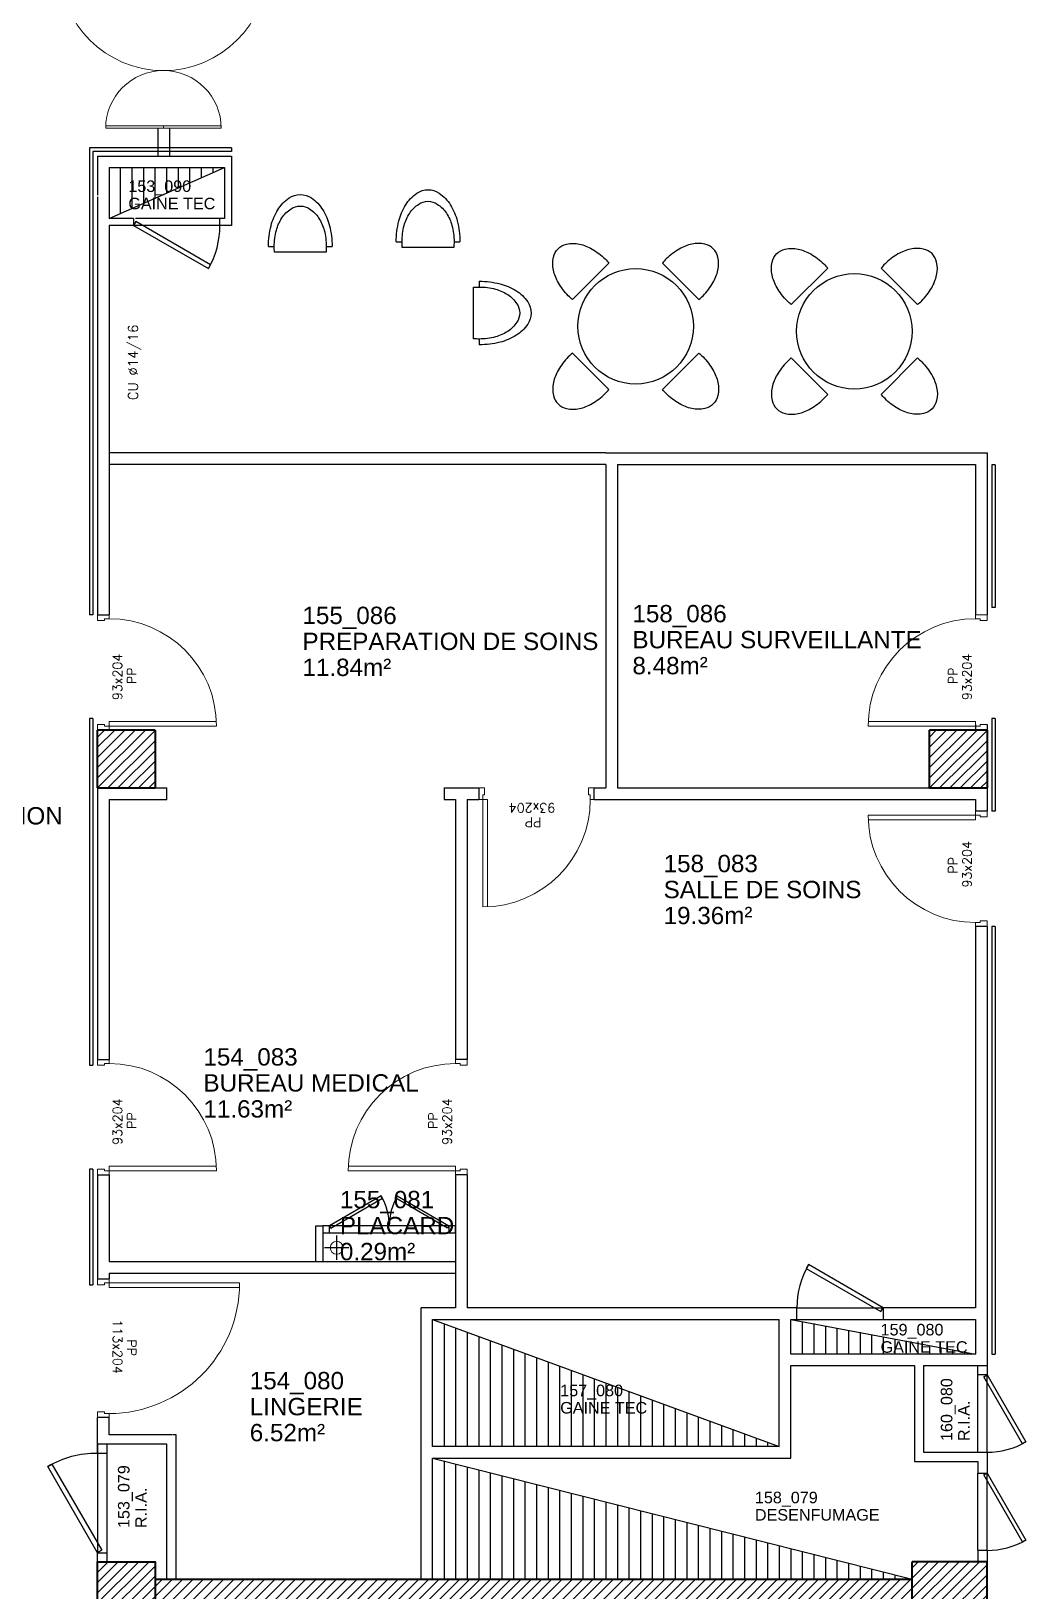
# Model space of a CAD drawing. Header units: metres. Extents: x 143.8 to 210.8, y 45.3 to 115.9.
# Drawn here: x 151.78 to 160.38, y 78.15 to 91.65 of the extents above; entities that cross this region are included whole.
import ezdxf
from ezdxf.enums import TextEntityAlignment as Align

# ---------------------------------------------------------------- set-up
doc = ezdxf.new("R2010")
doc.units = ezdxf.units.M
doc.header["$LTSCALE"] = 0.6
doc.header["$MEASUREMENT"] = 0
doc.linetypes.add('CACHÉ', pattern=[0.25, 0.125, -0.125])
doc.linetypes.add('CONTINU', pattern=[0])
doc.layers.get('0').update_dxf_attribs({"linetype": 'CONTINUOUS'})
for name, color, linetype in [('009 main courant', 181, 'CONTINUOUS'), ('100 tx_rep_local', 7, 'CONTINUOUS'), ('A_AGENC', 204, 'CONTINUOUS'), ('A_EQMP', 142, 'CONTINUOUS'), ('A_Etiqu_Gaine', 8, 'CONTINUOUS'), ('A_Etiqu_Gaine_code', 8, 'CONTINUOUS'), ('A_Etiqu_Local', 8, 'CONTINUOUS'), ('A_HACH_STRUC', 7, 'CONTINUOUS'), ('A_MUR_CLOIS', 8, 'CONTINU'), ('A_MURS_CLOI', 7, 'CONTINUOUS'), ('Logo', 7, 'CONTINU')]:
    doc.layers.add(name, color=color, linetype=linetype)
for name, color, linetype, lineweight in [('A_MURS_STRU', 7, 'CONTINU', 40), ('A_PORT', 8, 'CONTINUOUS', 0), ('A_PORTE', 8, 'CONTINU', 0), ('A_SANI', 5, 'CONTINU', 0)]:
    doc.layers.add(name, color=color, linetype=linetype, lineweight=lineweight)
doc.styles.add('Attribut', font='arial.ttf')
doc.styles.add('ROMANS8', font='romans8', dxfattribs={"height": 10})

# ---------------------------------------------------------------- blocks, each defined once
blk = doc.blocks.new('table4C')
at = {"layer": 'A_EQMP'}
for points in [[(-0.231, 0.546), (-0.546, 0.231, -0.023076), (-0.583, 0.265, -0.065152), (-0.669, 0.377, -0.077931), (-0.712, 0.487, -0.107177), (-0.712, 0.598, -0.14408), (-0.672, 0.672, -0.14408), (-0.598, 0.712, -0.107177), (-0.487, 0.712, -0.077931), (-0.377, 0.669, -0.065152), (-0.265, 0.583, -0.023076)], [(0.231, 0.546), (0.546, 0.231, 0.023076), (0.583, 0.265, 0.065152), (0.669, 0.377, 0.077931), (0.712, 0.487, 0.107177), (0.712, 0.598, 0.14408), (0.672, 0.672, 0.14408), (0.598, 0.712, 0.107177), (0.487, 0.712, 0.077931), (0.377, 0.669, 0.065152), (0.265, 0.583, 0.023076)], [(-0.231, -0.546), (-0.546, -0.231, 0.023076), (-0.583, -0.265, 0.065152), (-0.669, -0.377, 0.077931), (-0.712, -0.487, 0.107177), (-0.712, -0.598, 0.14408), (-0.672, -0.672, 0.14408), (-0.598, -0.712, 0.107177), (-0.487, -0.712, 0.077931), (-0.377, -0.669, 0.065152), (-0.265, -0.583, 0.023076)], [(0.231, -0.546), (0.546, -0.231, -0.023076), (0.583, -0.265, -0.065152), (0.669, -0.377, -0.077931), (0.712, -0.487, -0.107177), (0.712, -0.598, -0.14408), (0.672, -0.672, -0.14408), (0.598, -0.712, -0.107177), (0.487, -0.712, -0.077931), (0.377, -0.669, -0.065152), (0.265, -0.583, -0.023076)]]:
    blk.add_lwpolyline(points, format="xyb", close=True, dxfattribs=at)
blk.add_circle((0, 0), 0.5, dxfattribs=at)
blk = doc.blocks.new('VPSIEGE')
at = {"layer": 'A_EQMP'}
blk.add_line((0.223, 0), (-0.223, 0), dxfattribs=at)
for points in [[(-0.275, 0.05, -0.06206), (-0.253, 0.23, -0.075298), (-0.194, 0.368, -0.107049), (-0.097, 0.47, -0.150029), (0, 0.5, -0.150029), (0.097, 0.47, -0.107049), (0.194, 0.368, -0.075298), (0.253, 0.23, -0.06206), (0.275, 0.05, -0.06206)], [(-0.223, 0, -0.023076), (-0.225, 0.05, -0.065152), (-0.207, 0.19, -0.077931), (-0.159, 0.297, -0.107177), (-0.08, 0.376, -0.14408), (0, 0.4, -0.14408), (0.08, 0.376, -0.107177), (0.159, 0.297, -0.077931), (0.207, 0.19, -0.065152), (0.225, 0.05, -0.023076), (0.223, 0, -0.077931)]]:
    blk.add_lwpolyline(points, format="xyb", dxfattribs=at)
for points in [[(-0.275, 0.05), (-0.225, 0.05)], [(0.225, 0.05), (0.275, 0.05)]]:
    blk.add_lwpolyline(points, dxfattribs=at)
blk = doc.blocks.new('A_Etiqu_Local')
at = {"style": 'Attribut', "flags": 1}
for tag, p in [('CODE_HOPITAL', (-0.446, 1.632)), ('CODE_SITE', (-0.446, 1.407)), ('CODE_BATIMENT', (-0.446, 1.182)), ('CODE_SECTEUR', (-0.446, 0.957)), ('CODE_ETAGE', (-0.446, 0.732)), ('NOM_NORMALISE', (-0.446, -0.843)), ('SECTEUR_ACTIVITE', (-0.446, -1.068)), ('SOUS_SECTEUR_ACTIVITE', (-0.446, -1.293)), ('VOLUME', (-0.446, -1.518)), ('SERVICE', (-0.446, -1.743)), ('CODE_UG', (-0.446, -1.968)), ('CODE_UA', (-0.446, -2.193)), ('CODE_POLE', (-0.446, -2.418)), ('OCCUPANT_EXTERNE', (-0.446, -2.643)), ('DISPONIBILITE', (-0.446, -2.868)), ('ACCES_HANDICAPES', (-0.446, -3.093)), ('NATURE_SOL', (-0.446, -3.318)), ('RISQUE_LABORATOIRE', (-0.446, -3.543)), ('AMIANTE', (-0.446, -3.768))]:
    blk.add_attdef(tag, p, '', height=0.15, dxfattribs=at)
at = {"layer": 'A_Etiqu_Local', "style": 'Attribut'}
for tag, p in [('CODE_PIECE', (-0.446, 0.282)), ('NOM_USAGE', (-0.446, 0.057)), ('SURFACE', (-0.446, -0.168))]:
    blk.add_attdef(tag, p, '', height=0.15, dxfattribs=at)
blk = doc.blocks.new('A_Etiqu_Gaine')
at = {"style": 'Attribut', "flags": 1}
for tag, p in [('CODE_HOPITAL', (-0.432, 0.865)), ('CODE_SITE', (-0.432, 0.715)), ('CODE_BATIMENT', (-0.432, 0.565)), ('CODE_SECTEUR', (-0.432, 0.415)), ('CODE_ETAGE', (-0.432, 0.265)), ('NOM_NORMALISE', (-0.432, -0.335)), ('SECTEUR_ACTIVITE', (-0.432, -0.485)), ('SOUS_SECTEUR_ACTIVITE', (-0.432, -0.635)), ('SURFACE', (-0.432, -0.785)), ('CODE_UG', (-0.432, -0.935)), ('CODE_POLE', (-0.432, -1.085)), ('AMIANTE', (-0.432, -1.235))]:
    blk.add_attdef(tag, p, '', height=0.1, dxfattribs=at)
at = {"layer": 'A_Etiqu_Gaine', "style": 'Attribut'}
blk.add_attdef('NOM_USAGE', (-0.432, -0.185), '', height=0.1, dxfattribs=at)
at = {"layer": 'A_Etiqu_Gaine_code', "style": 'Attribut'}
blk.add_attdef('CODE_PIECE', (-0.432, -0.035), '', height=0.1, dxfattribs=at)
blk = doc.blocks.new('BATI-10')
for p, q in [((0, 0.1), (0, 0)), ((0, 0.1), (0.035, 0.1)), ((0, 0), (0.05, 0)), ((0.035, 0.1), (0.035, 0.06)), ((0.035, 0.06), (0.05, 0.06)), ((0.05, 0.06), (0.05, 0))]:
    blk.add_line(p, q)
blk = doc.blocks.new('P90bt10')
for p, q in [((0.035, 1.03), (0.035, 0.1)), ((0.075, 1.029), (0.075, 0.1)), ((0.035, 0.1), (0.075, 0.1))]:
    blk.add_line(p, q)
blk.add_arc((0.035, 0.1), 0.93, 0, 90)
blk.add_blockref('BATI-10', (0, 0))
at = {"xscale": -1}
blk.add_blockref('BATI-10', (1, 0), dxfattribs=at)
at = {"style": 'ROMANS8'}
for tag, p in [('DEF', (0.47, 0.256)), ('DIM', (0.461, 0.134))]:
    blk.add_attdef(tag, text='', height=0.08, dxfattribs=at).set_placement(p, align=Align.CENTER)
blk = doc.blocks.new('P110bt10')
for p, q in [((0.035, 1.23), (0.035, 0.1)), ((0.075, 1.229), (0.075, 0.1)), ((0.035, 0.1), (0.075, 0.1))]:
    blk.add_line(p, q)
blk.add_arc((0.035, 0.1), 1.13, 0, 90)
blk.add_blockref('BATI-10', (0, 0))
at = {"xscale": -1}
blk.add_blockref('BATI-10', (1.2, 0), dxfattribs=at)
at = {"style": 'ROMANS8'}
for tag, p in [('DEF', (0.595, 0.256)), ('DIM', (0.586, 0.134))]:
    blk.add_attdef(tag, text='', height=0.08, dxfattribs=at).set_placement(p, align=Align.CENTER)

msp = doc.modelspace()

# ---------------------------------------------------------------- hatches: boundary and pattern name
at = {"layer": 'A_HACH_STRUC'}
h = msp.add_hatch(dxfattribs=at)
h.set_pattern_fill('ANSI31', color=8, scale=0.5, angle=359.7696, style=0)
h.set_pattern_definition([(44.77, (152.349853, 85.096155), (-0.044016, 0.0443715), [])])
h.paths.add_polyline_path([(152.85, 85.596), (152.35, 85.596), (152.35, 85.096), (152.85, 85.096)])
h = msp.add_hatch(dxfattribs=at)
h.set_pattern_fill('ANSI31', color=8, scale=0.5, angle=359.7696, style=0)
h.set_pattern_definition([(44.77, (159.549853, 85.096155), (-0.044016, 0.0443715), [])])
h.paths.add_polyline_path([(160.05, 85.596), (159.55, 85.596), (159.55, 85.096), (160.05, 85.096)])
h = msp.add_hatch(dxfattribs=at)
h.set_pattern_fill('ANSI31', color=8, scale=0.5, angle=359.7696, style=0)
h.set_pattern_definition([(44.7696, (152.349856, 70.64618), (-0.0440161, 0.04437154), [])])
h.paths.add_polyline_path([(160.05, 78.396), (159.4, 78.396), (159.4, 77.896), (160.05, 77.896)])
h.paths.add_polyline_path([(159.4, 78.246), (152.85, 78.246), (152.85, 78.046), (155.45, 78.046), (155.45, 70.796), (155.65, 70.796), (155.65, 78.046), (159.4, 78.046)])
h.paths.add_polyline_path([(152.85, 78.396), (152.35, 78.396), (152.35, 77.896), (152.85, 77.896)])
h.paths.add_polyline_path([(159.55, 77.896), (159.4, 77.896), (159.4, 71.074), (159.4, 70.696), (159.4, 70.696), (159.4, 70.646), (160.05, 70.646), (160.05, 71.246), (159.937, 71.246), (159.55, 71.246)])
h.paths.add_polyline_path([(159.51, 77.458), (160.314, 77.458), (160.314, 77.613), (159.51, 77.613)], flags=9)

# ---------------------------------------------------------------- linework, layer by layer
at = {"layer": '009 main courant', "color": 8, "linetype": 'Continuous'}
for p, q in [((152.28, 90.636), (152.28, 86.596)), ((153.51, 90.636), (152.28, 90.636)), ((152.31, 90.606), (152.31, 86.596)), ((153.51, 90.606), (152.31, 90.606)), ((153.51, 90.636), (153.51, 90.606)), ((160.09, 87.893), (160.09, 86.658)), ((160.12, 87.893), (160.09, 87.893)), ((160.12, 87.893), (160.12, 86.658)), ((152.31, 86.596), (152.28, 86.596)), ((160.12, 86.658), (160.09, 86.658)), ((152.31, 85.696), (152.28, 85.696)), ((152.28, 85.696), (152.28, 82.696)), ((152.31, 85.696), (152.31, 82.696)), ((160.09, 85.696), (160.09, 84.896)), ((160.12, 85.696), (160.09, 85.696)), ((160.12, 85.696), (160.12, 84.896)), ((160.12, 84.896), (160.09, 84.896)), ((160.09, 83.896), (160.09, 80.196)), ((160.12, 83.896), (160.09, 83.896)), ((160.12, 83.896), (160.12, 80.196)), ((152.28, 81.796), (152.28, 80.796)), ((152.31, 81.796), (152.28, 81.796)), ((152.31, 81.796), (152.31, 80.796)), ((152.28, 80.796), (152.31, 80.796)), ((160.09, 80.196), (160.12, 80.196))]:
    msp.add_line(p, q, dxfattribs=at)
at = {"layer": 'A_AGENC', "color": 8, "linetype": 'Continuous'}
for p, q in [((153.41, 89.966), (152.66, 89.966)), ((152.682, 89.998), (152.663, 89.966)), ((152.663, 89.966), (153.31, 89.592)), ((153.43, 90.026), (152.68, 90.026)), ((153.328, 89.624), (152.682, 89.998)), ((153.31, 89.592), (153.328, 89.624)), ((154.806, 81.564), (154.359, 81.305)), ((154.37, 81.286), (154.817, 81.544)), ((154.817, 81.544), (154.806, 81.564)), ((154.933, 81.544), (154.944, 81.564)), ((155.38, 81.286), (154.933, 81.544)), ((154.944, 81.564), (155.391, 81.305)), ((155.45, 81.305), (154.3, 81.305)), ((154.359, 81.305), (154.37, 81.286)), ((155.391, 81.305), (155.38, 81.286)), ((158.503, 80.97), (158.484, 80.937)), ((158.484, 80.937), (159.131, 80.564)), ((159.15, 80.596), (158.503, 80.97)), ((158.4, 80.596), (159.15, 80.596)), ((159.131, 80.564), (159.15, 80.596)), ((158.4, 80.496), (159.15, 80.496)), ((159.97, 79.347), (159.97, 80.016)), ((160.021, 79.999), (160.05, 80.016)), ((160.356, 79.42), (160.021, 79.999)), ((160.05, 79.347), (160.05, 80.016)), ((160.05, 80.016), (160.385, 79.436)), ((152.35, 79.416), (152.35, 78.476)), ((152.43, 79.416), (152.43, 78.476)), ((160.385, 79.436), (160.356, 79.42)), ((151.919, 79.222), (151.956, 79.244)), ((152.35, 78.476), (151.919, 79.222)), ((151.956, 79.244), (152.387, 78.498)), ((159.97, 78.497), (159.97, 79.166)), ((160.021, 79.149), (160.05, 79.166)), ((160.356, 78.57), (160.021, 79.149)), ((160.05, 78.497), (160.05, 79.166)), ((160.05, 79.166), (160.385, 78.586)), ((160.385, 78.586), (160.356, 78.57)), ((152.387, 78.498), (152.35, 78.476))]:
    msp.add_line(p, q, dxfattribs=at)
for points in [[(154.3, 81.305), (154.3, 81.246), (155.45, 81.246)], [(154.359, 81.246), (154.359, 81.305)], [(155.391, 81.305), (155.391, 81.246)], [(155.45, 81.246), (155.45, 81.305)]]:
    msp.add_lwpolyline(points, dxfattribs=at)
for centre, radius, start, end in [((152.663, 89.966), 0.747, 330, 0), ((154.359, 81.305), 0.516, 0, 30), ((155.391, 81.305), 0.516, 150, 180), ((159.15, 80.596), 0.747, 150, 180), ((160.05, 80.016), 0.67, 270, 300), ((152.34, 78.499), 0.837, 89.3555, 120.2198), ((160.05, 79.166), 0.67, 270, 300)]:
    msp.add_arc(centre, radius, start, end, dxfattribs=at)
at = {"layer": 'A_EQMP', "color": 8, "linetype": 'Continuous'}
for p, q in [((154.42, 81.221), (154.42, 81.011)), ((154.525, 81.116), (154.315, 81.116))]:
    msp.add_line(p, q, dxfattribs=at)
at = {"layer": 'A_MUR_CLOIS', "color": 8, "linetype": 'Continuous'}
for p, q in [((152.35, 90.566), (153.51, 90.566)), ((152.35, 90.566), (152.35, 90.226)), ((152.45, 90.026), (153.45, 90.466)), ((152.45, 90.466), (152.45, 90.026)), ((152.45, 90.466), (153.45, 90.466)), ((152.55, 90.07), (152.55, 90.466)), ((152.65, 90.114), (152.65, 90.466)), ((152.75, 90.158), (152.75, 90.466)), ((152.85, 90.202), (152.85, 90.466)), ((152.95, 90.246), (152.95, 90.466)), ((153.05, 90.29), (153.05, 90.466)), ((153.15, 90.334), (153.15, 90.466)), ((153.25, 90.378), (153.25, 90.466)), ((153.35, 90.422), (153.35, 90.466)), ((153.45, 90.466), (153.45, 90.026)), ((153.51, 90.566), (153.51, 89.966)), ((152.35, 90.212), (152.35, 86.596)), ((152.663, 90.026), (152.45, 90.026)), ((152.45, 89.966), (152.45, 86.596)), ((152.663, 89.966), (152.45, 89.966)), ((152.663, 90.026), (152.663, 89.966)), ((153.41, 89.966), (153.41, 90.026)), ((153.45, 90.026), (153.41, 90.026)), ((153.51, 89.966), (153.41, 89.966)), ((156.75, 87.996), (160.05, 87.996)), ((156.75, 87.896), (156.75, 85.096)), ((156.85, 87.896), (156.85, 85.096)), ((156.85, 87.896), (159.95, 87.896)), ((152.35, 86.596), (152.45, 86.596)), ((159.95, 85.646), (159.95, 85.596)), ((160.05, 85.646), (160.05, 85.596)), ((152.35, 85.096), (152.35, 82.746)), ((152.85, 85.096), (152.95, 85.096)), ((155.35, 85.096), (155.65, 85.096)), ((155.65, 85.096), (155.65, 84.996)), ((156.65, 84.996), (156.65, 85.096)), ((156.65, 85.096), (156.75, 85.096)), ((156.85, 85.096), (159.55, 85.096)), ((160.05, 85.096), (160.05, 84.896)), ((152.45, 84.996), (152.95, 84.996)), ((152.45, 84.996), (152.45, 82.746)), ((155.35, 84.996), (155.45, 84.996)), ((155.45, 84.996), (155.45, 82.746)), ((155.55, 84.996), (155.55, 82.746)), ((155.55, 84.996), (155.65, 84.996)), ((156.65, 84.996), (159.95, 84.996)), ((159.95, 84.996), (159.95, 84.896)), ((160.05, 84.896), (159.95, 84.896)), ((159.95, 83.896), (159.95, 80.596)), ((160.05, 83.896), (159.95, 83.896)), ((152.28, 82.696), (152.31, 82.696)), ((152.35, 82.746), (152.45, 82.746)), ((155.55, 82.746), (155.45, 82.746)), ((152.35, 81.746), (152.35, 80.846)), ((152.35, 81.746), (152.45, 81.746)), ((152.45, 81.746), (152.45, 80.996)), ((155.45, 81.746), (155.45, 80.596)), ((155.55, 81.746), (155.45, 81.746)), ((155.55, 81.746), (155.55, 80.596)), ((152.45, 80.996), (155.45, 80.996)), ((152.45, 80.896), (155.45, 80.896)), ((152.45, 80.896), (152.45, 80.846)), ((152.35, 80.846), (152.45, 80.846)), ((155.15, 78.246), (155.15, 80.596)), ((155.45, 80.596), (155.15, 80.596)), ((158.4, 80.596), (155.55, 80.596)), ((158.4, 80.596), (158.4, 80.496)), ((159.15, 80.596), (159.15, 80.496)), ((159.95, 80.596), (159.15, 80.596)), ((155.25, 80.496), (158.25, 79.396)), ((155.25, 80.496), (158.25, 80.496)), ((155.25, 79.396), (155.25, 80.496)), ((158.25, 79.396), (158.25, 80.496)), ((158.35, 80.496), (158.4, 80.496)), ((158.35, 80.196), (158.35, 80.496)), ((158.35, 80.496), (159.95, 80.196)), ((158.45, 80.477), (158.45, 80.196)), ((159.15, 80.496), (159.95, 80.496)), ((159.95, 80.496), (159.95, 80.196)), ((155.35, 80.459), (155.35, 79.396)), ((155.45, 80.423), (155.45, 79.396)), ((155.55, 80.386), (155.55, 79.396)), ((155.65, 80.349), (155.65, 79.396)), ((158.55, 80.459), (158.55, 80.196)), ((158.65, 80.44), (158.65, 80.196)), ((158.75, 80.421), (158.75, 80.196)), ((158.85, 80.402), (158.85, 80.196)), ((158.95, 80.384), (158.95, 80.196)), ((159.05, 80.365), (159.05, 80.196)), ((159.15, 80.346), (159.15, 80.196)), ((159.25, 80.327), (159.25, 80.196)), ((155.75, 80.313), (155.75, 79.396)), ((155.85, 80.276), (155.85, 79.396)), ((155.95, 80.239), (155.95, 79.396)), ((156.05, 80.203), (156.05, 79.396)), ((159.95, 80.196), (158.35, 80.196)), ((159.35, 80.309), (159.35, 80.196)), ((159.45, 80.29), (159.45, 80.196)), ((159.55, 80.271), (159.55, 80.196)), ((159.65, 80.252), (159.65, 80.196)), ((159.75, 80.234), (159.75, 80.196)), ((159.85, 80.215), (159.85, 80.196)), ((156.15, 80.166), (156.15, 79.396)), ((156.25, 80.129), (156.25, 79.396)), ((156.35, 80.093), (156.35, 79.396)), ((156.45, 80.056), (156.45, 79.396)), ((158.35, 79.296), (158.35, 80.096)), ((158.35, 80.096), (159.42, 80.096)), ((159.42, 80.096), (159.42, 79.267)), ((159.5, 80.096), (159.5, 79.347)), ((159.5, 80.096), (160.05, 80.096)), ((156.55, 80.019), (156.55, 79.396)), ((156.65, 79.983), (156.65, 79.396)), ((156.75, 79.946), (156.75, 79.396)), ((156.85, 79.909), (156.85, 79.396)), ((156.95, 79.873), (156.95, 79.396)), ((157.05, 79.836), (157.05, 79.396)), ((157.15, 79.799), (157.15, 79.396)), ((157.25, 79.763), (157.25, 79.396)), ((157.35, 79.726), (157.35, 79.396)), ((157.45, 79.689), (157.45, 79.396)), ((157.55, 79.653), (157.55, 79.396)), ((152.45, 79.646), (152.35, 79.646)), ((152.45, 79.496), (152.45, 79.646)), ((157.65, 79.616), (157.65, 79.396)), ((157.75, 79.58), (157.75, 79.396)), ((157.85, 79.543), (157.85, 79.396)), ((152.95, 79.416), (152.35, 79.416)), ((152.996, 79.496), (152.45, 79.496)), ((152.95, 78.246), (152.95, 79.416)), ((153.03, 79.496), (153.003, 79.496)), ((153.03, 78.246), (153.03, 79.496)), ((158.25, 79.396), (155.25, 79.396)), ((157.95, 79.506), (157.95, 79.396)), ((158.05, 79.47), (158.05, 79.396)), ((158.15, 79.433), (158.15, 79.396)), ((155.25, 79.296), (158.35, 79.296)), ((155.25, 79.296), (159.4, 78.246)), ((155.25, 78.246), (155.25, 79.296)), ((155.35, 79.271), (155.35, 78.246)), ((155.45, 79.246), (155.45, 78.246)), ((159.42, 79.267), (159.97, 79.267)), ((159.5, 79.347), (160.05, 79.347)), ((159.97, 79.267), (159.97, 79.166)), ((160.05, 79.347), (160.05, 79.166)), ((155.55, 79.22), (155.55, 78.246)), ((155.65, 79.195), (155.65, 78.246)), ((155.75, 79.17), (155.75, 78.246)), ((155.85, 79.144), (155.85, 78.246)), ((155.95, 79.119), (155.95, 78.246)), ((159.97, 79.166), (160.05, 79.166)), ((156.05, 79.094), (156.05, 78.246)), ((156.15, 79.068), (156.15, 78.246)), ((156.25, 79.043), (156.25, 78.246)), ((156.35, 79.018), (156.35, 78.246)), ((156.45, 78.993), (156.45, 78.246)), ((156.55, 78.967), (156.55, 78.246)), ((156.65, 78.942), (156.65, 78.246)), ((156.75, 78.917), (156.75, 78.246)), ((156.85, 78.891), (156.85, 78.246)), ((156.95, 78.866), (156.95, 78.246)), ((157.05, 78.841), (157.05, 78.246)), ((157.15, 78.815), (157.15, 78.246)), ((157.25, 78.79), (157.25, 78.246)), ((157.35, 78.765), (157.35, 78.246)), ((157.45, 78.74), (157.45, 78.246)), ((157.55, 78.714), (157.55, 78.246)), ((157.65, 78.689), (157.65, 78.246)), ((157.75, 78.664), (157.75, 78.246)), ((157.85, 78.638), (157.85, 78.246)), ((157.95, 78.613), (157.95, 78.246)), ((158.05, 78.588), (158.05, 78.246)), ((158.15, 78.562), (158.15, 78.246)), ((158.25, 78.537), (158.25, 78.246)), ((158.35, 78.512), (158.35, 78.246)), ((158.45, 78.487), (158.45, 78.246)), ((158.55, 78.461), (158.55, 78.246)), ((158.65, 78.436), (158.65, 78.246)), ((159.97, 78.497), (159.97, 78.396)), ((159.97, 78.497), (160.05, 78.497)), ((160.05, 78.497), (160.05, 78.396)), ((158.75, 78.411), (158.75, 78.246)), ((158.85, 78.385), (158.85, 78.246)), ((158.95, 78.36), (158.95, 78.246)), ((159.05, 78.335), (159.05, 78.246)), ((159.15, 78.309), (159.15, 78.246)), ((159.25, 78.284), (159.25, 78.246))]:
    msp.add_line(p, q, dxfattribs=at)
at = {"layer": 'A_MUR_CLOIS', "color": 8, "linetype": 'CACHÉ'}
msp.add_line((152.45, 88.181), (152.45, 88.181), dxfattribs=at)
at = {"layer": 'A_MUR_CLOIS', "color": 8}
for p, q in [((156.75, 87.996), (152.45, 87.996)), ((156.75, 87.896), (152.45, 87.896)), ((159.95, 87.896), (159.95, 86.596)), ((160.05, 87.996), (160.05, 86.596)), ((152.35, 86.596), (152.45, 86.596))]:
    msp.add_line(p, q, dxfattribs=at)
at = {"layer": 'A_MUR_CLOIS', "color": 8, "linetype": 'Continuous'}
for points in [[(160.05, 83.896), (160.05, 80.016), (159.97, 80.016), (159.97, 80.096)], [(154.24, 80.996), (154.24, 81.305), (154.3, 81.305), (154.3, 80.996)], [(152.43, 79.416), (152.43, 79.336), (152.35, 79.336), (152.35, 79.646)]]:
    msp.add_lwpolyline(points, dxfattribs=at)
msp.add_lwpolyline([(152.43, 78.476), (152.43, 78.396), (152.35, 78.396), (152.35, 78.476)], close=True, dxfattribs=at)
at = {"layer": 'A_MURS_CLOI', "color": 8}
for p, q in [((152.872, 90.806), (152.872, 90.566)), ((152.972, 90.806), (152.972, 90.566))]:
    msp.add_line(p, q, dxfattribs=at)
at = {"layer": 'A_MURS_STRU', "color": 8, "linetype": 'Continuous'}
for p, q in [((152.35, 85.096), (152.35, 85.596)), ((152.85, 85.596), (152.85, 85.096)), ((159.55, 85.096), (159.55, 85.596)), ((160.05, 85.596), (160.05, 85.096)), ((160.05, 78.396), (159.4, 78.396)), ((160.05, 77.896), (160.05, 78.396))]:
    msp.add_line(p, q, dxfattribs=at)
for points in [[(152.85, 85.596), (152.35, 85.596)], [(160.05, 85.596), (159.55, 85.596)], [(152.35, 85.096), (152.85, 85.096)], [(159.55, 85.096), (160.05, 85.096)], [(159.55, 71.246), (160.05, 71.246), (160.05, 70.646), (159.4, 70.646), (159.4, 78.396)], [(152.85, 78.246), (159.4, 78.246)]]:
    msp.add_lwpolyline(points, dxfattribs=at)
msp.add_lwpolyline([(152.85, 77.896), (152.35, 77.896), (152.35, 78.396), (152.85, 78.396)], close=True, dxfattribs=at)
at = {"layer": 'A_PORT', "color": 8}
for p, q in [((152.421, 90.806), (152.421, 90.827)), ((152.421, 90.827), (152.921, 90.827)), ((152.921, 90.806), (152.421, 90.806)), ((153.421, 90.827), (152.921, 90.827)), ((152.921, 90.827), (152.921, 90.806)), ((152.921, 90.827), (152.921, 90.806)), ((152.921, 90.806), (153.421, 90.806)), ((153.421, 90.806), (153.421, 90.827))]:
    msp.add_line(p, q, dxfattribs=at)
for centre, radius, start, end in [((152.921, 92.206), 0.9, 180, 270), ((152.921, 92.206), 0.9, 270, 0), ((152.921, 90.806), 0.5, 90, 180), ((152.921, 90.806), 0.5, 0, 90)]:
    msp.add_arc(centre, radius, start, end, dxfattribs=at)
at = {"layer": 'A_SANI', "color": 8, "linetype": 'Continuous'}
msp.add_circle((154.42, 81.116), 0.0561, dxfattribs=at)
at = {"layer": 'Logo', "color": 8}
for points in [[(152.95, 84.996), (152.95, 85.096)], [(155.35, 85.096), (155.35, 84.996)]]:
    msp.add_lwpolyline(points, dxfattribs=at)

# ---------------------------------------------------------------- block references
at = {"layer": 'A_EQMP', "color": 8, "linetype": 'Continuous'}
for name, p in [('VPSIEGE', (154.105, 89.733)), ('VPSIEGE', (155.211, 89.774)), ('table4C', (157.008, 89.092)), ('table4C', (158.901, 89.049))]:
    msp.add_blockref(name, p, dxfattribs=at)
at = {"layer": 'A_EQMP', "color": 8, "linetype": 'Continuous', "rotation": 270}
msp.add_blockref('VPSIEGE', (155.604, 89.207), dxfattribs=at)
at = {"layer": 'A_Etiqu_Gaine', "color": 8}
ref = msp.add_blockref('A_Etiqu_Gaine', (153.05, 90.29), dxfattribs=at)
ref.add_attrib('CODE_PIECE', '153_090', (152.617, 90.255), dxfattribs={"layer": 'A_Etiqu_Gaine_code', "height": 0.1, "style": 'Attribut'})
ref.add_attrib('NOM_USAGE', 'GAINE TEC', (152.617, 90.105), dxfattribs={"height": 0.1, "style": 'Attribut'})
ref = msp.add_blockref('A_Etiqu_Gaine', (159.56, 80.391), dxfattribs=at)
ref.add_attrib('CODE_PIECE', '159_080', (159.128, 80.357), dxfattribs={"layer": 'A_Etiqu_Gaine_code', "height": 0.1, "style": 'Attribut'})
ref.add_attrib('NOM_USAGE', 'GAINE TEC', (159.128, 80.207), dxfattribs={"height": 0.1, "style": 'Attribut'})
ref = msp.add_blockref('A_Etiqu_Gaine', (156.787, 79.866), dxfattribs=at)
ref.add_attrib('CODE_PIECE', '157_080', (156.355, 79.831), dxfattribs={"layer": 'A_Etiqu_Gaine_code', "height": 0.1, "style": 'Attribut'})
ref.add_attrib('NOM_USAGE', 'GAINE TEC', (156.355, 79.681), dxfattribs={"height": 0.1, "style": 'Attribut'})
ref = msp.add_blockref('A_Etiqu_Gaine', (159.714, 79.876), dxfattribs=dict(at, rotation=90))
ref.add_attrib('CODE_PIECE', '160_080', (159.749, 79.443), dxfattribs={"layer": 'A_Etiqu_Gaine_code', "height": 0.1, "rotation": 90, "style": 'Attribut'})
ref.add_attrib('NOM_USAGE', 'R.I.A.', (159.899, 79.443), dxfattribs={"height": 0.1, "rotation": 90, "style": 'Attribut'})
ref = msp.add_blockref('A_Etiqu_Gaine', (152.592, 79.123), dxfattribs=dict(at, rotation=90))
ref.add_attrib('CODE_PIECE', '153_079', (152.627, 78.69), dxfattribs={"layer": 'A_Etiqu_Gaine_code', "height": 0.1, "rotation": 90, "style": 'Attribut'})
ref.add_attrib('NOM_USAGE', 'R.I.A.', (152.777, 78.69), dxfattribs={"height": 0.1, "rotation": 90, "style": 'Attribut'})
ref = msp.add_blockref('A_Etiqu_Gaine', (158.472, 78.939), dxfattribs=at)
ref.add_attrib('CODE_PIECE', '158_079', (158.04, 78.904), dxfattribs={"layer": 'A_Etiqu_Gaine_code', "height": 0.1, "style": 'Attribut'})
ref.add_attrib('NOM_USAGE', 'DESENFUMAGE', (158.04, 78.754), dxfattribs={"height": 0.1, "style": 'Attribut'})
at = {"layer": 'A_Etiqu_Local', "color": 8}
ref = msp.add_blockref('A_Etiqu_Local', (157.426, 86.248), dxfattribs=at)
ref.add_attrib('CODE_PIECE', '158_086', (156.98, 86.53), dxfattribs={"height": 0.15, "style": 'Attribut'})
ref.add_attrib('NOM_USAGE', 'BUREAU SURVEILLANTE', (156.98, 86.305), dxfattribs={"height": 0.15, "style": 'Attribut'})
ref.add_attrib('SURFACE', '8.48m²', (156.98, 86.08), dxfattribs={"height": 0.15, "style": 'Attribut'})
ref = msp.add_blockref('A_Etiqu_Local', (154.57, 86.233), dxfattribs=at)
ref.add_attrib('CODE_PIECE', '155_086', (154.124, 86.515), dxfattribs={"height": 0.15, "style": 'Attribut'})
ref.add_attrib('NOM_USAGE', 'PREPARATION DE SOINS', (154.124, 86.29), dxfattribs={"height": 0.15, "style": 'Attribut'})
ref.add_attrib('SURFACE', '11.84m²', (154.124, 86.065), dxfattribs={"height": 0.15, "style": 'Attribut'})
ref = msp.add_blockref('A_Etiqu_Local', (151.075, 84.723), dxfattribs=at)
ref.add_attrib('CODE_PIECE', '152_082', (150.629, 85.005), dxfattribs={"height": 0.15, "style": 'Attribut'})
ref.add_attrib('NOM_USAGE', 'CIRCULATION', (150.629, 84.78), dxfattribs={"height": 0.15, "style": 'Attribut'})
ref.add_attrib('SURFACE', '39.72m²', (150.629, 84.555), dxfattribs={"height": 0.15, "style": 'Attribut'})
ref = msp.add_blockref('A_Etiqu_Local', (157.697, 84.085), dxfattribs=at)
ref.add_attrib('CODE_PIECE', '158_083', (157.25, 84.367), dxfattribs={"height": 0.15, "style": 'Attribut'})
ref.add_attrib('NOM_USAGE', 'SALLE DE SOINS', (157.25, 84.142), dxfattribs={"height": 0.15, "style": 'Attribut'})
ref.add_attrib('SURFACE', '19.36m²', (157.25, 83.917), dxfattribs={"height": 0.15, "style": 'Attribut'})
ref = msp.add_blockref('A_Etiqu_Local', (153.714, 82.411), dxfattribs=at)
ref.add_attrib('CODE_PIECE', '154_083', (153.267, 82.693), dxfattribs={"height": 0.15, "style": 'Attribut'})
ref.add_attrib('NOM_USAGE', 'BUREAU MEDICAL', (153.267, 82.468), dxfattribs={"height": 0.15, "style": 'Attribut'})
ref.add_attrib('SURFACE', '11.63m²', (153.267, 82.243), dxfattribs={"height": 0.15, "style": 'Attribut'})
ref = msp.add_blockref('A_Etiqu_Local', (154.894, 81.176), dxfattribs=at)
ref.add_attrib('CODE_PIECE', '155_081', (154.448, 81.458), dxfattribs={"height": 0.15, "style": 'Attribut'})
ref.add_attrib('NOM_USAGE', 'PLACARD', (154.448, 81.233), dxfattribs={"height": 0.15, "style": 'Attribut'})
ref.add_attrib('SURFACE', '0.29m²', (154.448, 81.008), dxfattribs={"height": 0.15, "style": 'Attribut'})
ref = msp.add_blockref('A_Etiqu_Local', (154.114, 79.609), dxfattribs=at)
ref.add_attrib('CODE_PIECE', '154_080', (153.668, 79.891), dxfattribs={"height": 0.15, "style": 'Attribut'})
ref.add_attrib('NOM_USAGE', 'LINGERIE', (153.668, 79.666), dxfattribs={"height": 0.15, "style": 'Attribut'})
ref.add_attrib('SURFACE', '6.52m²', (153.668, 79.441), dxfattribs={"height": 0.15, "style": 'Attribut'})
at = {"layer": 'A_PORTE', "color": 8}
ref = msp.add_blockref('P90bt10', (152.35, 85.596), dxfattribs=dict(at, xscale=-1, rotation=270))
ref.add_attrib('DEF', 'PP', dxfattribs={"layer": '0', "height": 0.08, "rotation": 90, "style": 'ROMANS8'}).set_placement((152.686, 86.066), align=Align.CENTER)
ref.add_attrib('DIM', '93x204', dxfattribs={"layer": '0', "height": 0.08, "rotation": 90, "style": 'ROMANS8'}).set_placement((152.563, 86.057), align=Align.CENTER)
for name, p, rotation, values in [('P90bt10', (160.05, 85.596), 90, {'DEF': 'PP', 'DIM': '93x204'}), ('P90bt10', (155.55, 81.746), 90.00000000000001, {'DEF': 'PP', 'DIM': '93x204'}), ('P110bt10', (152.35, 80.846), 270, {'DEF': 'PP', 'DIM': '113x204'})]:
    msp.add_blockref(name, p, dxfattribs=dict(at, rotation=rotation)).add_auto_attribs(values)
ref = msp.add_blockref('P90bt10', (155.65, 85.096), dxfattribs=dict(at, xscale=-1, rotation=180))
ref.add_attrib('DEF', 'PP', dxfattribs={"layer": '0', "height": 0.08, "rotation": 180, "style": 'ROMANS8'}).set_placement((156.12, 84.84), align=Align.CENTER)
ref.add_attrib('DIM', '93x204', dxfattribs={"layer": '0', "height": 0.08, "rotation": 180, "style": 'ROMANS8'}).set_placement((156.111, 84.963), align=Align.CENTER)
ref = msp.add_blockref('P90bt10', (160.05, 84.896), dxfattribs=dict(at, xscale=-1, rotation=90))
ref.add_attrib('DEF', 'PP', dxfattribs={"layer": '0', "height": 0.08, "rotation": 90, "style": 'ROMANS8'}).set_placement((159.794, 84.426), align=Align.CENTER)
ref.add_attrib('DIM', '93x204', dxfattribs={"layer": '0', "height": 0.08, "rotation": 90, "style": 'ROMANS8'}).set_placement((159.916, 84.435), align=Align.CENTER)
ref = msp.add_blockref('P90bt10', (152.35, 81.746), dxfattribs=dict(at, xscale=-1, rotation=270))
ref.add_attrib('DEF', 'PP', dxfattribs={"layer": '0', "height": 0.08, "rotation": 90, "style": 'ROMANS8'}).set_placement((152.686, 82.216), align=Align.CENTER)
ref.add_attrib('DIM', '93x204', dxfattribs={"layer": '0', "height": 0.08, "rotation": 90, "style": 'ROMANS8'}).set_placement((152.563, 82.207), align=Align.CENTER)

# ---------------------------------------------------------------- texts
at = {"layer": '100 tx_rep_local', "color": 8, "linetype": 'Continuous', "insert": (152.616, 88.452), "char_height": 0.08444, "width": 11.47613, "attachment_point": 1, "rotation": 90}
msp.add_mtext('{\\Fromans.shx;CU %%c14/16}', dxfattribs=at)

doc.saveas('drawing.dxf')
